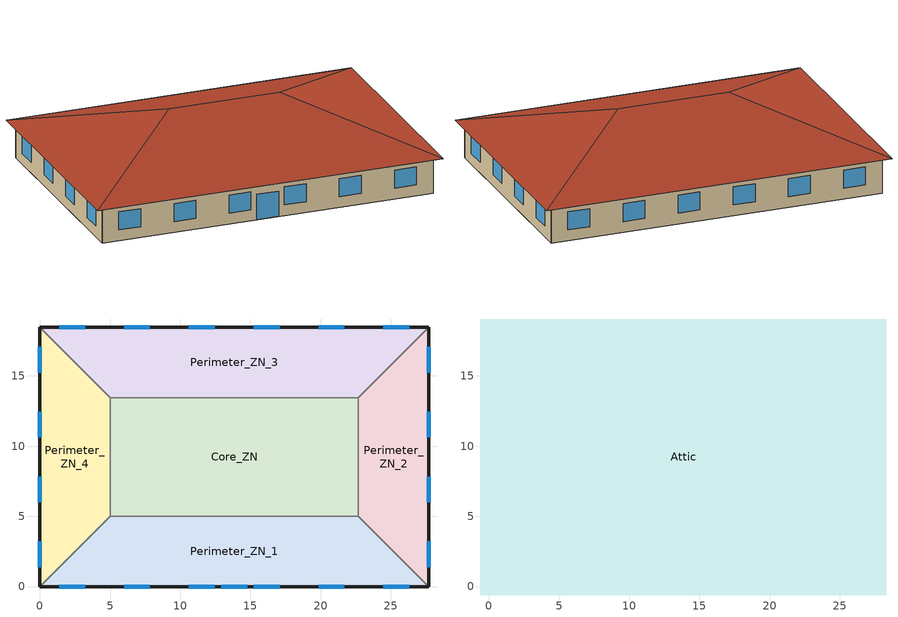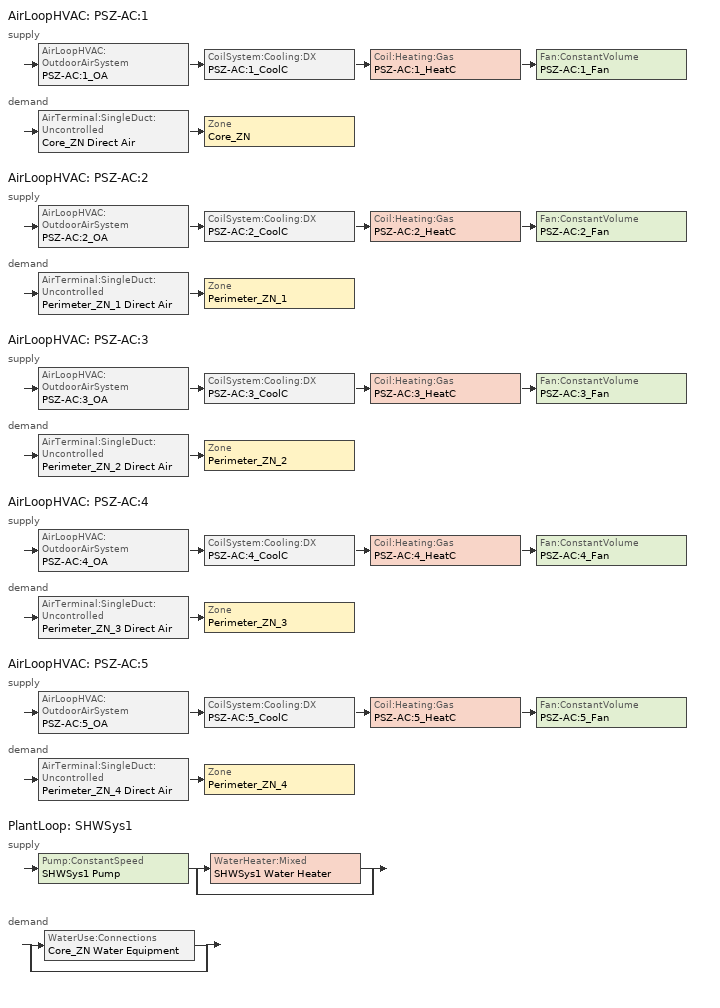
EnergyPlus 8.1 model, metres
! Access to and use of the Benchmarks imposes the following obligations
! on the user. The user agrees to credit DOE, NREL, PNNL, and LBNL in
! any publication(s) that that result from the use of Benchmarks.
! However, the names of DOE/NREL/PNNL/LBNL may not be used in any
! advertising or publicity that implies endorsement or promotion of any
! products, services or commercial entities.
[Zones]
Core_ZN
 floor ground (ext-slab): 5,13.46 22.69,13.46 22.69,5 5,5 z0
 wall to Perimeter_ZN_1 (int-walls): 5,5 22.69,5 z0:3.05
 wall to Perimeter_ZN_2 (int-walls): 22.69,5 22.69,13.46 z0:3.05
 wall to Perimeter_ZN_3 (int-walls): 22.69,13.46 5,13.46 z0:3.05
 wall to Perimeter_ZN_4 (int-walls): 5,13.46 5,5 z0:3.05
Perimeter_ZN_1
 floor ground (ext-slab): 27.69,0 0,0 5,5 22.69,5 z0
 wall outside (ext-walls): 0,0 27.69,0 z0:3.05
 wall to Perimeter_ZN_4 (int-walls): 5,5 0,0 z0:3.05
 wall to Perimeter_ZN_2 (int-walls): 27.69,0 22.69,5 z0:3.05
 window (window_south): 1.39,0 3.22,0 / 6.01,0 7.84,0 / 10.62,0 12.45,0 / 15.24,0 17.07,0 / 19.85,0 21.68,0 / 24.47,0 26.3,0 z0.9:2.42; 12.93,0 14.76,0 z0:2.13
Perimeter_ZN_2
 floor ground (ext-slab): 22.69,13.46 27.69,18.46 27.69,0 22.69,5 z0
 wall outside (ext-walls): 27.69,0 27.69,18.46 z0:3.05
 wall to Perimeter_ZN_3 (int-walls): 27.69,18.46 22.69,13.46 z0:3.05
 window (window_east): 27.69,15.24 27.69,17.07 / 27.69,10.62 27.69,12.45 / 27.69,6.01 27.69,7.84 / 27.69,1.39 27.69,3.22 z0.9:2.42
Perimeter_ZN_3
 floor ground (ext-slab): 5,13.46 0,18.46 27.69,18.46 22.69,13.46 z0
 wall outside (ext-walls): 27.69,18.46 0,18.46 z0:3.05
 wall to Perimeter_ZN_4 (int-walls): 0,18.46 5,13.46 z0:3.05
 window (window_north): 26.3,18.46 24.47,18.46 / 21.68,18.46 19.85,18.46 / 17.07,18.46 15.24,18.46 / 12.45,18.46 10.62,18.46 / 7.84,18.46 6.01,18.46 / 3.22,18.46 1.39,18.46 z0.9:2.42
Perimeter_ZN_4
 floor ground (ext-slab): 5,5 0,0 0,18.46 5,13.46 z0
 wall outside (ext-walls): 0,18.46 0,0 z0:3.05
 window (window_west): 0,3.22 0,1.39 / 0,7.84 0,6.01 / 0,12.45 0,10.62 / 0,17.07 0,15.24 z0.9:2.42
Attic
 floor outside (exposed-floor): -0.6,19.06 0,18.46 0,0 -0.6,-0.6 z3.05; 0,0 27.69,0 28.29,-0.6 -0.6,-0.6 z3.05; 28.29,19.06 28.29,-0.6 27.69,0 27.69,18.46 z3.05; -0.6,19.06 28.29,19.06 27.69,18.46 0,18.46 z3.05
 floor to Perimeter_ZN_1 (INT-FLOOR-TOPSIDE): 0,0 5,5 22.69,5 27.69,0 z3.05
 floor to Perimeter_ZN_4 (INT-FLOOR-TOPSIDE): 5,13.46 5,5 0,0 0,18.46 z3.05
 floor to Perimeter_ZN_2 (INT-FLOOR-TOPSIDE): 22.69,5 22.69,13.46 27.69,18.46 27.69,0 z3.05
 floor to Core_ZN (INT-FLOOR-TOPSIDE): 5,13.46 22.69,13.46 22.69,5 5,5 z3.05
 floor to Perimeter_ZN_3 (INT-FLOOR-TOPSIDE): 0,18.46 27.69,18.46 22.69,13.46 5,13.46 z3.05
 roof outside (roofs): 28.29,19.06,3.05 -0.6,19.06,3.05 9.23,9.23,6.33 18.46,9.23,6.33; -0.6,19.06,3.05 -0.6,-0.6,3.05 9.23,9.23,6.33; 28.29,-0.6,3.05 28.29,19.06,3.05 18.46,9.23,6.33; -0.6,-0.6,3.05 28.29,-0.6,3.05 18.46,9.23,6.33 9.23,9.23,6.33
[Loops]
AirLoopHVAC 'PSZ-AC:1'
 supply: AirLoopHVAC:OutdoorAirSystem 'PSZ-AC:1_OA' > CoilSystem:Cooling:DX 'PSZ-AC:1_CoolC' > Coil:Heating:Gas 'PSZ-AC:1_HeatC' > Fan:ConstantVolume 'PSZ-AC:1_Fan'
 demand: AirTerminal:SingleDuct:Uncontrolled 'Core_ZN Direct Air' > Zone 'Core_ZN'
AirLoopHVAC 'PSZ-AC:2'
 supply: AirLoopHVAC:OutdoorAirSystem 'PSZ-AC:2_OA' > CoilSystem:Cooling:DX 'PSZ-AC:2_CoolC' > Coil:Heating:Gas 'PSZ-AC:2_HeatC' > Fan:ConstantVolume 'PSZ-AC:2_Fan'
 demand: AirTerminal:SingleDuct:Uncontrolled 'Perimeter_ZN_1 Direct Air' > Zone 'Perimeter_ZN_1'
AirLoopHVAC 'PSZ-AC:3'
 supply: AirLoopHVAC:OutdoorAirSystem 'PSZ-AC:3_OA' > CoilSystem:Cooling:DX 'PSZ-AC:3_CoolC' > Coil:Heating:Gas 'PSZ-AC:3_HeatC' > Fan:ConstantVolume 'PSZ-AC:3_Fan'
 demand: AirTerminal:SingleDuct:Uncontrolled 'Perimeter_ZN_2 Direct Air' > Zone 'Perimeter_ZN_2'
AirLoopHVAC 'PSZ-AC:4'
 supply: AirLoopHVAC:OutdoorAirSystem 'PSZ-AC:4_OA' > CoilSystem:Cooling:DX 'PSZ-AC:4_CoolC' > Coil:Heating:Gas 'PSZ-AC:4_HeatC' > Fan:ConstantVolume 'PSZ-AC:4_Fan'
 demand: AirTerminal:SingleDuct:Uncontrolled 'Perimeter_ZN_3 Direct Air' > Zone 'Perimeter_ZN_3'
AirLoopHVAC 'PSZ-AC:5'
 supply: AirLoopHVAC:OutdoorAirSystem 'PSZ-AC:5_OA' > CoilSystem:Cooling:DX 'PSZ-AC:5_CoolC' > Coil:Heating:Gas 'PSZ-AC:5_HeatC' > Fan:ConstantVolume 'PSZ-AC:5_Fan'
 demand: AirTerminal:SingleDuct:Uncontrolled 'Perimeter_ZN_4 Direct Air' > Zone 'Perimeter_ZN_4'
PlantLoop 'SHWSys1'
 supply: Pump:ConstantSpeed 'SHWSys1 Pump' > split
  | WaterHeater:Mixed 'SHWSys1 Water Heater'
  | bypass
 demand: split
  | WaterUse:Connections 'Core_ZN Water Equipment'
  | bypass
[Building]
Benchmark Small Office New V1.1_3.1: North Axis {deg}=0; Terrain=City; Loads Convergence Tolerance Value=0.04; Temperature Convergence Tolerance Value {deltaC}=0.2; Solar Distribution=FullInteriorAndExterior; Maximum Number of Warmup Days=25; Minimum Number of Warmup Days=6
[Site:Location]
CHICAGO_IL_USA TMY2-94846: Latitude {deg}=41.78; Longitude {deg}=-87.75; Time Zone {hr}=-6; Elevation {m}=190
[Site:GroundTemperature:BuildingSurface]
19.96, 19.94, 19.99, 20.04, 20.09, 20.17, 20.21, 20.24, 20.23, 20.2, 20.17, 20.12
[Site:WaterMainsTemperature]
Calculation Method=CORRELATION; Annual Average Outdoor Air Temperature {C}=9.69; Maximum Difference In Monthly Average Outdoor Air Temperatures {deltaC}=28.1
[SizingPeriod:DesignDay] Day of Month=21; Humidity Condition Type=Wetbulb; Barometric Pressure {Pa}=99063; Rain Indicator=No; Snow Indicator=No; Daylight Saving Time Indicator=No; Solar Model Indicator=ASHRAEClearSky
Name | Month | Day Type | Maximum Dry-Bulb Temperature {C} | Daily Dry-Bulb Temperature Range {deltaC} | Wetbulb or DewPoint at Maximum Dry-Bulb {C} | Wind Speed {m/s} | Wind Direction {deg} | Sky Clearness
CHICAGO Ann Htg 99.6% Condns DB | 1 | WinterDesignDay | -20.6 | 0 | -20.6 | 4.9 | 270 | 0
CHICAGO Ann Clg .4% Condns DB=>MWB | 7 | SummerDesignDay | 33.2 | 10.7 | 23.8 | 5.3 | 230 | 1
[WindowMaterial:Glazing] Optical Data Type=SpectralAverage; Thickness {m}=0.003; Infrared Transmittance at Normal Incidence=0; Front Side Infrared Hemispherical Emissivity=0.9; Back Side Infrared Hemispherical Emissivity=0.9; Dirt Correction Factor for Solar and Visible Transmittance=1; Solar Diffusing=No
Name | Solar Transmittance at Normal Incidence | Front Side Solar Reflectance at Normal Incidence | Back Side Solar Reflectance at Normal Incidence | Visible Transmittance at Normal Incidence | Front Side Visible Reflectance at Normal Incidence | Back Side Visible Reflectance at Normal Incidence | Conductivity {W/m-K}
Theoretical Glass [66] | 0.3832 | 0.5668 | 0.5668 | 0.495 | 0.455 | 0.455 | 0.0199
Theoretical Glass [67] | 0.4826 | 0.4674 | 0.4674 | 0.6216 | 0.3284 | 0.3284 | 0.0199
Theoretical Glass [81] | 0.4818 | 0.4682 | 0.4682 | 0.6216 | 0.3284 | 0.3284 | 0.0303
[Material]
Name | Roughness | Thickness {m} | Conductivity {W/m-K} | Density {kg/m3} | Specific Heat {J/kg-K} | Thermal Absorptance | Solar Absorptance | Visible Absorptance
Wood Shingles | VeryRough | 0.0178 | 0.115 | 513 | 1255 | 0.9 | 0.78 | 0.78
1IN Wood Decking | MediumSmooth | 0.0254 | 0.1211 | 593 | 2510 | 0.9 | 0.78 | 0.78
Roof Insulation [2] | MediumRough | 0.2216 | 0.049 | 265 | 836.8 | 0.9 | 0.7 | 0.7
1/2IN Gypsum; 1/2IN Gypsum Top; 1/2IN Gypsum Bottom | Smooth | 0.0127 | 0.16 | 784.9 | 830 | 0.9 | 0.92 | 0.92
GP01 1/2 GYPSUM | Smooth | 0.0127 | 0.16 | 800 | 1090 | 0.9 | 0.7 | 0.5
1IN Stucco | Smooth | 0.0253 | 0.6918 | 1858 | 837 | 0.9 | 0.92 | 0.92
8IN Concrete HW | MediumRough | 0.2033 | 1.7296 | 2243 | 837 | 0.9 | 0.65 | 0.65
Wall Insulation [5] | MediumRough | 0.0453 | 0.0432 | 91 | 837 | 0.9 | 0.5 | 0.5
MAT-CC05 4 HW CONCRETE | Rough | 0.1016 | 1.311 | 2240 | 836.8 | 0.9 | 0.7 | 0.7
Floor Insulation [2] | MediumRough | 0.0636 | 0.045 | 265 | 836.8 | 0.9 | 0.7 | 0.7
MAT-CC05 8 HW CONCRETE | Rough | 0.2032 | 1.311 | 2240 | 836.8 | 0.9 | 0.7 | 0.7
AtticFloor Insulation | MediumRough | 0.2379 | 0.049 | 265 | 836.8 | 0.9 | 0.7 | 0.7
Roof Membrane | VeryRough | 0.0095 | 0.16 | 1121.29 | 1460 | 0.9 | 0.7 | 0.7
Metal Decking | MediumSmooth | 0.0015 | 45.006 | 7680 | 418.4 | 0.9 | 0.7 | 0.3
METAL Door Medium 18Ga_1; METAL Door Medium 18Ga_2 | Smooth | 0.0013 | 45.3149 | 7833.03 | 502.08 | 0.8 | 0.5 | 0.5
Std Wood 6inch | MediumSmooth | 0.15 | 0.12 | 540 | 1210 | 0.9 | 0.7 | 0.7
Std AC02 | MediumSmooth | 0.0127 | 0.057 | 288 | 1339 | 0.9 | 0.7 | 0.2
Std MAT-CC05 4  MW CONCRETE | Rough | 0.1 | 0.858 | 1968 | 836.8 | 0.9 | 0.7 | 0.2
Std PW05 | MediumSmooth | 0.0191 | 0.115 | 545 | 1213 | 0.9 | 0.78 | 0.78
Std Steel_Brown_Regular | Smooth | 0.0015 | 44.9696 | 7689 | 418 | 0.9 | 0.92 | 0.92
[Material:NoMass]
Name | Roughness | Thermal Resistance {m2-K/W} | Thermal Absorptance | Solar Absorptance | Visible Absorptance
CP02 CARPET PAD | VeryRough | 0.2165 | 0.9 | 0.7 | 0.8
AIR | Smooth | 0.2515 | 0.8 | 0.5 | 0.5
AIR [1] | Smooth | 0.1214 | 0.8 | 0.5 | 0.5
Std CP02 CARPET PAD | VeryRough | 0.21648 | 0.9 | 0.7 | 0.8
MAT-AIR-WALL | Rough | 0.207949 | 0.9 | 0.7
Std Opaque Door panel_con; Std Opaque Door panel_semi | MediumRough | 0.12327 | 0.9 | 0.7 | 0.7
Std Overhead Door Panel | MediumRough | 0.255345 | 0.9 | 0.7 | 0.7
[Construction]
InteriorFurnishings: Std Wood 6inch
INT-FLOOR-TOPSIDE: Std MAT-CC05 4  MW CONCRETE, Std CP02 CARPET PAD
INT-FLOOR-UNDERSIDE: Std CP02 CARPET PAD, Std MAT-CC05 4  MW CONCRETE
INT-FLOOR-SLAB: Std MAT-CC05 4  MW CONCRETE
DropCeiling: Std AC02
Sloped_Metal_Roof: Std Steel_Brown_Regular, Std PW05
Gable_Wall: Std PW05
AIR-WALL: MAT-AIR-WALL
Std Swinging Door_con: Std Opaque Door panel_con
Std Swinging Door_semi: Std Opaque Door panel_semi
Std Overhead Door: Std Overhead Door Panel
window_south; window_east; window_west: Theoretical Glass [66]
window_north: Theoretical Glass [67]
window_SkylightConst: Theoretical Glass [81]
roofs: Wood Shingles, 1IN Wood Decking, Roof Insulation [2], 1/2IN Gypsum
int-walls: GP01 1/2 GYPSUM, GP01 1/2 GYPSUM
ext-walls: 1IN Stucco, 8IN Concrete HW, Wall Insulation [5], 1/2IN Gypsum
ext-slab: MAT-CC05 4 HW CONCRETE, CP02 CARPET PAD
exposed-floor: Floor Insulation [2], MAT-CC05 8 HW CONCRETE, CP02 CARPET PAD
attic-floor: 1/2IN Gypsum Top, AtticFloor Insulation, 1/2IN Gypsum Bottom
attic-roof: Roof Membrane, Metal Decking
door: METAL Door Medium 18Ga_1, AIR, METAL Door Medium 18Ga_2
non-swinging-door: METAL Door Medium 18Ga_1, AIR [1], METAL Door Medium 18Ga_2
[EnergyManagementSystem:Actuator]
myCLGSETP_SCH_Override: Actuated Component Unique=CLGSETP_SCH; Actuated Component Type=Schedule:Constant; Actuated Component Control Type=Schedule Value
[EnergyManagementSystem:ProgramCallingManager]
My Setpoint Schedule Calculator Example: BeginTimestepBeforePredictor; MyComputedCoolingSetpointProg; MyComputedHeatingSetpointProg
Average Building Temperature: EndOfZoneTimestepBeforeZoneReporting; AverageZoneTemps
[EnergyManagementSystem:Program]
MyComputedCoolingSetpointProg: IF (DayOfWeek == 1); Set myCLGSETP_SCH_Override = 30.0; ELSEIF (Holiday == 3.0) && (DayOfMonth == 21) && (Month == 1); Set myCLGSETP_SCH_Override = 30.0; ELSEIF HOUR < 6; Set myCLGSETP_SCH_Override = 30.0; ELSEIF (Hour >= 6) && (Hour < 22)  && (DayOfWeek >=2) && (DayOfWeek <=6); Set myCLGSETP_SCH_Override = 24.0; ELSEIF (Hour >= 6) && (hour < 18) && (DayOfWeek == 7); Set myCLGSETP_SCH_Override = 24.0; ELSEIF (Hour >= 6) && (hour >= 18) && (DayOfWeek == 7); Set myCLGSETP_SCH_Override = 30.0; ELSEIF (Hour > 22); Set myCLGSETP_SCH_Override = 30.0; ENDIF
AverageZoneTemps: SET SumNumerator = T1*Zn1vol + T2*Zn2vol + T3*Zn3vol + T4*Zn4vol + T5*Zn5vol; SET SumDenominator = Zn1vol + Zn2vol + Zn3vol + Zn4vol + Zn5vol; SET AverageBuildingTemp = SumNumerator / SumDenominator
[ComponentCost:LineItem]
Name | Line Item Type | Item | Cost per Area {$/m2} | Cost per Each {$} | Quantity | Cost per Unit of Output Capacity {$/kW}
Interior Furnishings | Construction | InteriorFurnishings | 1
Interior Floor | Construction | INT-FLOOR-UNDERSIDE | 15
Interior Floor Slab | Construction | INT-FLOOR-SLAB | 35
Drop Ceiling | Construction | DropCeiling | 10
Sloped Metal Roof | Construction | Sloped_Metal_Roof | 1
Gable Wall | Construction | Gable_Wall | 1
Air Wall | Construction | AIR-WALL | 1
Swinging Door Conditioned | Construction | Std Swinging Door_con | 1
Swinging Door Semi-conditioned | Construction | Std Swinging Door_semi | 1
Overhead Door | Construction | Std Overhead Door | 1
south:window_south | Construction | window_south | 215.97
east:window_east | Construction | window_east | 215.97
north:window_north | Construction | window_north | 209.729
west:window_west | Construction | window_west | 215.97
SkylightConst:window_SkylightConst | Construction | window_SkylightConst | 215.97
roofs:roofs | Construction | roofs | 14.9259
int-walls:int-walls | Construction | int-walls | 1
ext-walls:ext-walls | Construction | ext-walls | 42.9231
ext-slab:ext-slab | Construction | ext-slab | 24.86
exposed-floor:exposed-floor | Construction | exposed-floor | 34.6727
attic-floor:attic-floor | Construction | attic-floor | 15.0182
attic-roof:attic-roof | Construction | attic-roof | 34.3904
door:door | Construction | door | 1
non-swinging-door:non-swinging-door | Construction | non-swinging-door | 1
People:Core_ZN | General | Core_ZN |  | 1 | 8.0516
LIGHTING EQUIP:Core_ZN | Lights | Core_ZN |  |  |  | 1
ElectricEquipment:Core_ZN:MiscPlug | General | Core_ZN |  | 1 | 1.2077
Infiltration:Perimeter_ZN_1 | General | Perimeter_ZN_1 |  | 1 | 0.0596
People:Perimeter_ZN_1 | General | Perimeter_ZN_1 |  | 1 | 6.1036
LIGHTING EQUIP:Perimeter_ZN_1 | Lights | Perimeter_ZN_1 |  |  |  | 1
ElectricEquipment:Perimeter_ZN_1:MiscPlug | General | Perimeter_ZN_1 |  | 1 | 0.9155
Infiltration:Perimeter_ZN_2 | General | Perimeter_ZN_2 |  | 1 | 0.0376
People:Perimeter_ZN_2 | General | Perimeter_ZN_2 |  | 1 | 3.6207
LIGHTING EQUIP:Perimeter_ZN_2 | Lights | Perimeter_ZN_2 |  |  |  | 1
ElectricEquipment:Perimeter_ZN_2:MiscPlug | General | Perimeter_ZN_2 |  | 1 | 0.5431
Infiltration:Perimeter_ZN_3 | General | Perimeter_ZN_3 |  | 1 | 0.0596
People:Perimeter_ZN_3 | General | Perimeter_ZN_3 |  | 1 | 6.1036
LIGHTING EQUIP:Perimeter_ZN_3 | Lights | Perimeter_ZN_3 |  |  |  | 1
ElectricEquipment:Perimeter_ZN_3:MiscPlug | General | Perimeter_ZN_3 |  | 1 | 0.9155
Infiltration:Perimeter_ZN_4 | General | Perimeter_ZN_4 |  | 1 | 0.0376
People:Perimeter_ZN_4 | General | Perimeter_ZN_4 |  | 1 | 3.6207
LIGHTING EQUIP:Perimeter_ZN_4 | Lights | Perimeter_ZN_4 |  |  |  | 1
ElectricEquipment:Perimeter_ZN_4:MiscPlug | General | Perimeter_ZN_4 |  | 1 | 0.5431
Infiltration:Attic | General | Attic |  | 1 | 0.2001
[Zone] Type=1; Multiplier=1; Ceiling Height {m}=-9999; Floor Area {m2}=autocalculate; Part of Total Floor Area=Yes
Name | Volume {m3}
Core_ZN | 456.4551
Perimeter_ZN_1; Perimeter_ZN_3 | 346.0225
Perimeter_ZN_2; Perimeter_ZN_4 | 205.265
Attic | 720.1877
[InternalMass] Construction=InteriorFurnishings
Name | Zone | Surface Area {m2}
Core_ZN_InternalMass_1 | Core_ZN | 299.3148
Perimeter_ZN_1_InternalMass_1 | Perimeter_ZN_1 | 226.9
Perimeter_ZN_2_InternalMass_1 | Perimeter_ZN_2 | 134.6
Perimeter_ZN_3_InternalMass_1 | Perimeter_ZN_3 | 226.9
Perimeter_ZN_4_InternalMass_1 | Perimeter_ZN_4 | 134.6
[People] Number of People Schedule=BLDG_OCC_SCH; Number of People Calculation Method=People; Fraction Radiant=0.3; Sensible Heat Fraction=AUTOCALCULATE; Activity Level Schedule=ACTIVITY_SCH; Carbon Dioxide Generation Rate {m3/s-W}=3.82E-8; Enable ASHRAE 55 Comfort Warnings=No; Mean Radiant Temperature Calculation Type=ZoneAveraged; Work Efficiency Schedule=WORK_EFF_SCH; Clothing Insulation Calculation Method=ClothingInsulationSchedule; Clothing Insulation Schedule=CLOTHING_SCH; Air Velocity Schedule=AIR_VELO_SCH; Thermal Comfort Model 1 Type=FANGER
Name | Zone or ZoneList | Number of People
Core_ZN | Core_ZN | 8.0516
Perimeter_ZN_1 | Perimeter_ZN_1 | 6.1036
Perimeter_ZN_2 | Perimeter_ZN_2 | 3.6207
Perimeter_ZN_3 | Perimeter_ZN_3 | 6.1036
Perimeter_ZN_4 | Perimeter_ZN_4 | 3.6207
[Lights] Schedule=BLDG_LIGHT_SCH; Design Level Calculation Method=LightingLevel; Return Air Fraction=0; Fraction Radiant=0.7; Fraction Visible=0.2; Fraction Replaceable=1; Return Air Fraction Calculated from Plenum Temperature=No
Name | Zone or ZoneList | Lighting Level {W}
Core_ZN_Lights | Core_ZN | 1610.31
Perimeter_ZN_1_Lights | Perimeter_ZN_1 | 1220.72
Perimeter_ZN_2_Lights | Perimeter_ZN_2 | 724.148
Perimeter_ZN_3_Lights | Perimeter_ZN_3 | 1220.72
Perimeter_ZN_4_Lights | Perimeter_ZN_4 | 724.148
[ElectricEquipment] Schedule=BLDG_EQUIP_SCH; Design Level Calculation Method=EquipmentLevel; Fraction Latent=0; Fraction Radiant=0.5; Fraction Lost=0
Name | Zone or ZoneList | Design Level {W}
Core_ZN_MiscPlug_Equip | Core_ZN | 1207.74
Perimeter_ZN_1_MiscPlug_Equip | Perimeter_ZN_1 | 915.5415
Perimeter_ZN_2_MiscPlug_Equip | Perimeter_ZN_2 | 543.111
Perimeter_ZN_3_MiscPlug_Equip | Perimeter_ZN_3 | 915.5415
Perimeter_ZN_4_MiscPlug_Equip | Perimeter_ZN_4 | 543.111
[Sizing:Zone] Zone Cooling Design Supply Air Temperature Input Method=SupplyAirTemperature; Zone Cooling Design Supply Air Temperature {C}=14; Zone Heating Design Supply Air Temperature Input Method=SupplyAirTemperature; Zone Heating Design Supply Air Temperature {C}=40; Zone Cooling Design Supply Air Humidity Ratio {kgWater/kgDryAir}=0.0085; Zone Heating Design Supply Air Humidity Ratio {kgWater/kgDryAir}=0.008; Zone Heating Sizing Factor=0; Zone Cooling Sizing Factor=0; Cooling Design Air Flow Method=DesignDayWithLimit; Cooling Minimum Air Flow {m3/s}=0; Cooling Minimum Air Flow Fraction=0; Heating Design Air Flow Method=DesignDay; Heating Design Air Flow Rate {m3/s}=0
Name | Design Specification Outdoor Air Object
Core_ZN | SZ DSOA Core_ZN
Perimeter_ZN_1 | SZ DSOA Perimeter_ZN_1
Perimeter_ZN_2 | SZ DSOA Perimeter_ZN_2
Perimeter_ZN_3 | SZ DSOA Perimeter_ZN_3
Perimeter_ZN_4 | SZ DSOA Perimeter_ZN_4
[DesignSpecification:OutdoorAir] Outdoor Air Method=Flow/Zone; Outdoor Air Flow per Zone Floor Area {m3/s-m2}=0
Name | Outdoor Air Flow per Zone {m3/s}
SZ DSOA Core_ZN | 0.0805
SZ DSOA Perimeter_ZN_1; SZ DSOA Perimeter_ZN_3 | 0.061
SZ DSOA Perimeter_ZN_2; SZ DSOA Perimeter_ZN_4 | 0.0362
[ZoneControl:Thermostat] Control Type Schedule=Dual Zone Control Type Sched
Name | Zone or ZoneList | Control 1
Core_ZN Thermostat | Core_ZN | Core_ZN DualSPSched
Perimeter_ZN_1 Thermostat | Perimeter_ZN_1 | Perimeter_ZN_1 DualSPSched
Perimeter_ZN_2 Thermostat | Perimeter_ZN_2 | Perimeter_ZN_2 DualSPSched
Perimeter_ZN_3 Thermostat | Perimeter_ZN_3 | Perimeter_ZN_3 DualSPSched
Perimeter_ZN_4 Thermostat | Perimeter_ZN_4 | Perimeter_ZN_4 DualSPSched
[ThermostatSetpoint:DualSetpoint] Heating Setpoint Temperature Schedule=HtgSetP_Sch; Cooling Setpoint Temperature Schedule=ClgSetP_Sch
Core_ZN DualSPSched; Perimeter_ZN_1 DualSPSched; Perimeter_ZN_2 DualSPSched; Perimeter_ZN_3 DualSPSched; Perimeter_ZN_4 DualSPSched
[Zone equipment]
Core_ZN: Core_ZN Direct Air
Perimeter_ZN_1: Perimeter_ZN_1 Direct Air
Perimeter_ZN_2: Perimeter_ZN_2 Direct Air
Perimeter_ZN_3: Perimeter_ZN_3 Direct Air
Perimeter_ZN_4: Perimeter_ZN_4 Direct Air
[AirTerminal:SingleDuct:Uncontrolled] Availability Schedule=ALWAYS_ON; Maximum Air Flow Rate {m3/s}=AUTOSIZE
Core_ZN Direct Air; Perimeter_ZN_1 Direct Air; Perimeter_ZN_2 Direct Air; Perimeter_ZN_3 Direct Air; Perimeter_ZN_4 Direct Air
[SetpointManager:SingleZone:Reheat] Control Variable=Temperature; Minimum Supply Air Temperature {C}=10; Maximum Supply Air Temperature {C}=50
Name | Control Zone | Setpoint Node or NodeList
SupAirTemp MngrCore_ZN | Core_ZN | PSZ-AC:1 Supply Equipment Outlet Node
SupAirTemp MngrPerimeter_ZN_1 | Perimeter_ZN_1 | PSZ-AC:2 Supply Equipment Outlet Node
SupAirTemp MngrPerimeter_ZN_2 | Perimeter_ZN_2 | PSZ-AC:3 Supply Equipment Outlet Node
SupAirTemp MngrPerimeter_ZN_3 | Perimeter_ZN_3 | PSZ-AC:4 Supply Equipment Outlet Node
SupAirTemp MngrPerimeter_ZN_4 | Perimeter_ZN_4 | PSZ-AC:5 Supply Equipment Outlet Node
[WaterUse:Connections]
Core_ZN Water Equipment: Water Use Equipment 1=Core_ZN Water Equipment
[WaterUse:Equipment]
Core_ZN Water Equipment: Peak Flow Rate {m3/s}=3.15444e-06; Flow Rate Fraction Schedule=BLDG_SWH_SCH; Target Temperature Schedule=Core_ZN Water Equipment Temp Sched; Hot Water Supply Temperature Schedule=Core_ZN Water Equipment Hot Supply Temp Sched; Zone=Core_ZN; Sensible Fraction Schedule=Core_ZN Water Equipment Sensible fract sched; Latent Fraction Schedule=Core_ZN Water Equipment Latent fract sched
[ZoneInfiltration:DesignFlowRate] Design Flow Rate Calculation Method=Flow/Zone; Constant Term Coefficient=1; Temperature Term Coefficient=0; Velocity Term Coefficient=0; Velocity Squared Term Coefficient=0
Name | Zone or ZoneList | Schedule | Design Flow Rate {m3/s}
Perimeter_ZN_1_Infiltration | Perimeter_ZN_1 | INFIL_QUARTER_ON_SCH | 0.0596
Perimeter_ZN_2_Infiltration | Perimeter_ZN_2 | INFIL_QUARTER_ON_SCH | 0.0376
Perimeter_ZN_3_Infiltration | Perimeter_ZN_3 | INFIL_QUARTER_ON_SCH | 0.0596
Perimeter_ZN_4_Infiltration | Perimeter_ZN_4 | INFIL_QUARTER_ON_SCH | 0.0376
Attic_Infiltration | Attic | ALWAYS_ON | 0.2001
[AirLoopHVAC] Design Supply Air Flow Rate {m3/s}=AUTOSIZE
PSZ-AC:1; PSZ-AC:2; PSZ-AC:3; PSZ-AC:4; PSZ-AC:5
[SetpointManager:MixedAir] Control Variable=Temperature
Name | Setpoint Node or NodeList
PSZ-AC:1_CoolC SAT Manager | PSZ-AC:1_CoolC-PSZ-AC:1_HeatCNode
PSZ-AC:1_HeatC MixedAir Manager | PSZ-AC:1_HeatC-PSZ-AC:1_FanNode
PSZ-AC:1_OAMixed Air Temp Manager | PSZ-AC:1_OA-PSZ-AC:1_CoolCNode
PSZ-AC:2_CoolC SAT Manager | PSZ-AC:2_CoolC-PSZ-AC:2_HeatCNode
PSZ-AC:2_HeatC MixedAir Manager | PSZ-AC:2_HeatC-PSZ-AC:2_FanNode
PSZ-AC:2_OAMixed Air Temp Manager | PSZ-AC:2_OA-PSZ-AC:2_CoolCNode
PSZ-AC:3_CoolC SAT Manager | PSZ-AC:3_CoolC-PSZ-AC:3_HeatCNode
PSZ-AC:3_HeatC MixedAir Manager | PSZ-AC:3_HeatC-PSZ-AC:3_FanNode
PSZ-AC:3_OAMixed Air Temp Manager | PSZ-AC:3_OA-PSZ-AC:3_CoolCNode
PSZ-AC:4_CoolC SAT Manager | PSZ-AC:4_CoolC-PSZ-AC:4_HeatCNode
PSZ-AC:4_HeatC MixedAir Manager | PSZ-AC:4_HeatC-PSZ-AC:4_FanNode
PSZ-AC:4_OAMixed Air Temp Manager | PSZ-AC:4_OA-PSZ-AC:4_CoolCNode
PSZ-AC:5_CoolC SAT Manager | PSZ-AC:5_CoolC-PSZ-AC:5_HeatCNode
PSZ-AC:5_HeatC MixedAir Manager | PSZ-AC:5_HeatC-PSZ-AC:5_FanNode
PSZ-AC:5_OAMixed Air Temp Manager | PSZ-AC:5_OA-PSZ-AC:5_CoolCNode
[Sizing:System] Type of Load to Size On=Sensible; Design Outdoor Air Flow Rate {m3/s}=AUTOSIZE; Minimum System Air Flow Ratio=0.3; Preheat Design Temperature {C}=7; Preheat Design Humidity Ratio {kgWater/kgDryAir}=0.008; Precool Design Temperature {C}=12.8; Precool Design Humidity Ratio {kgWater/kgDryAir}=0.008; Central Cooling Design Supply Air Temperature {C}=12.8; Central Heating Design Supply Air Temperature {C}=40; Sizing Option=NonCoincident; 100% Outdoor Air in Cooling=No; 100% Outdoor Air in Heating=No; Central Cooling Design Supply Air Humidity Ratio {kgWater/kgDryAir}=0.0085; Central Heating Design Supply Air Humidity Ratio {kgWater/kgDryAir}=0.008; Cooling Design Air Flow Method=DesignDay; Cooling Design Air Flow Rate {m3/s}=0; Heating Design Air Flow Method=DesignDay; Heating Design Air Flow Rate {m3/s}=0
PSZ-AC:1; PSZ-AC:2; PSZ-AC:3; PSZ-AC:4; PSZ-AC:5
[AvailabilityManager:NightCycle] Applicability Schedule=Always_On; Fan Schedule=HVACOperationSchd; Control Type=CycleOnAny; Thermostat Tolerance {deltaC}=1; Cycling Run Time {s}=1800
PSZ-AC:1 Availability Manager; PSZ-AC:2 Availability Manager; PSZ-AC:3 Availability Manager; PSZ-AC:4 Availability Manager; PSZ-AC:5 Availability Manager
[Controller:OutdoorAir] Minimum Outdoor Air Flow Rate {m3/s}=AUTOSIZE; Maximum Outdoor Air Flow Rate {m3/s}=AUTOSIZE; Economizer Control Type=NoEconomizer; Economizer Control Action Type=ModulateFlow; Economizer Maximum Limit Dry-Bulb Temperature {C}=28; Economizer Maximum Limit Enthalpy {J/kg}=64000; Economizer Minimum Limit Dry-Bulb Temperature {C}=0; Lockout Type=NoLockout; Minimum Limit Type=FixedMinimum; Minimum Outdoor Air Schedule=MinOA_Sched
PSZ-AC:1_OA_Controller; PSZ-AC:2_OA_Controller; PSZ-AC:3_OA_Controller; PSZ-AC:4_OA_Controller; PSZ-AC:5_OA_Controller
[CoilSystem:Cooling:DX] Availability Schedule=ALWAYS_ON
Name | Cooling Coil
PSZ-AC:1_CoolC | PSZ-AC:1_CoolC DXCoil
PSZ-AC:2_CoolC | PSZ-AC:2_CoolC DXCoil
PSZ-AC:3_CoolC | PSZ-AC:3_CoolC DXCoil
PSZ-AC:4_CoolC | PSZ-AC:4_CoolC DXCoil
PSZ-AC:5_CoolC | PSZ-AC:5_CoolC DXCoil
[Coil:Cooling:DX:SingleSpeed] Availability Schedule=ALWAYS_ON; Gross Rated Total Cooling Capacity {W}=AUTOSIZE; Gross Rated Sensible Heat Ratio=AUTOSIZE; Gross Rated Cooling COP {W/W}=4.56651; Rated Air Flow Rate {m3/s}=AUTOSIZE
Name | Total Cooling Capacity Function of Temperature Curve | Total Cooling Capacity Function of Flow Fraction Curve | Energy Input Ratio Function of Temperature Curve | Energy Input Ratio Function of Flow Fraction Curve | Part Load Fraction Correlation Curve
PSZ-AC:1_CoolC DXCoil | PSZ-AC:1_CoolCStandard10Ton_CapFT | PSZ-AC:1_CoolCStandard10Ton_CapFF | PSZ-AC:1_CoolCStandard10Ton_EIRFT | PSZ-AC:1_CoolCStandard10Ton_EIRFFF | PSZ-AC:1_CoolCStandard10Ton_PLR
PSZ-AC:2_CoolC DXCoil | PSZ-AC:2_CoolCStandard10Ton_CapFT | PSZ-AC:2_CoolCStandard10Ton_CapFF | PSZ-AC:2_CoolCStandard10Ton_EIRFT | PSZ-AC:2_CoolCStandard10Ton_EIRFFF | PSZ-AC:2_CoolCStandard10Ton_PLR
PSZ-AC:3_CoolC DXCoil | PSZ-AC:3_CoolCStandard10Ton_CapFT | PSZ-AC:3_CoolCStandard10Ton_CapFF | PSZ-AC:3_CoolCStandard10Ton_EIRFT | PSZ-AC:3_CoolCStandard10Ton_EIRFFF | PSZ-AC:3_CoolCStandard10Ton_PLR
PSZ-AC:4_CoolC DXCoil | PSZ-AC:4_CoolCStandard10Ton_CapFT | PSZ-AC:4_CoolCStandard10Ton_CapFF | PSZ-AC:4_CoolCStandard10Ton_EIRFT | PSZ-AC:4_CoolCStandard10Ton_EIRFFF | PSZ-AC:4_CoolCStandard10Ton_PLR
PSZ-AC:5_CoolC DXCoil | PSZ-AC:5_CoolCStandard10Ton_CapFT | PSZ-AC:5_CoolCStandard10Ton_CapFF | PSZ-AC:5_CoolCStandard10Ton_EIRFT | PSZ-AC:5_CoolCStandard10Ton_EIRFFF | PSZ-AC:5_CoolCStandard10Ton_PLR
[Coil:Heating:Gas] Availability Schedule=ALWAYS_ON; Gas Burner Efficiency=0.8; Nominal Capacity {W}=AUTOSIZE
PSZ-AC:1_HeatC; PSZ-AC:2_HeatC; PSZ-AC:3_HeatC; PSZ-AC:4_HeatC; PSZ-AC:5_HeatC
[Fan:ConstantVolume] Availability Schedule=HVACOperationSchd; Fan Total Efficiency=0.174028; Pressure Rise {Pa}=330; Maximum Flow Rate {m3/s}=AUTOSIZE; Motor Efficiency=0.825; Motor In Airstream Fraction=1
PSZ-AC:1_Fan; PSZ-AC:2_Fan; PSZ-AC:3_Fan; PSZ-AC:4_Fan; PSZ-AC:5_Fan
[PlantLoop]
SHWSys1: Fluid Type=Water; Plant Equipment Operation Scheme=SHWSys1 Loop Operation Scheme List; Maximum Loop Temperature {C}=60; Minimum Loop Temperature {C}=10; Maximum Loop Flow Rate {m3/s}=AUTOSIZE; Minimum Loop Flow Rate {m3/s}=0; Plant Loop Volume {m3}=AUTOSIZE; Load Distribution Scheme=Optimal
[Sizing:Plant]
SHWSys1: Loop Type=Heating; Design Loop Exit Temperature {C}=60; Loop Design Temperature Difference {deltaC}=5
[SetpointManager:Scheduled]
SHWSys1 Loop Setpoint Manager: Control Variable=Temperature; Schedule=SHWSys1-Loop-Temp-Schedule; Setpoint Node or NodeList=SHWSys1 Supply Outlet Node
[PlantEquipmentOperationSchemes]
SHWSys1 Loop Operation Scheme List: Control Scheme 1=SHWSys1 Operation Scheme; Control Scheme 1 Schedule=PlantOnSched
[PlantEquipmentOperation:HeatingLoad]
SHWSys1 Operation Scheme: Load Range 1 Lower Limit {W}=0; Load Range 1 Upper Limit {W}=1000000000000000; Range 1 Equipment List=SHWSys1 Equipment List
[PlantEquipmentList]
SHWSys1 Equipment List: SHWSys1 Water Heater
[Pump:ConstantSpeed]
SHWSys1 Pump: Rated Flow Rate {m3/s}=AUTOSIZE; Rated Pump Head {Pa}=0.001; Rated Power Consumption {W}=AUTOSIZE; Motor Efficiency=1; Fraction of Motor Inefficiencies to Fluid Stream=0; Pump Control Type=Intermittent
[WaterHeater:Mixed]
SHWSys1 Water Heater: Tank Volume {m3}=0.1514; Setpoint Temperature Schedule=SHWSys1 Water Heater Setpoint Temperature Schedule Name; Deadband Temperature Difference {deltaC}=2; Maximum Temperature Limit {C}=82.2222; Heater Control Type=Cycle; Heater Maximum Capacity {W}=845000; Heater Fuel Type=NATURALGAS; Heater Thermal Efficiency=0.8; Off Cycle Parasitic Fuel Consumption Rate {W}=20; Off Cycle Parasitic Fuel Type=NATURALGAS; Off Cycle Parasitic Heat Fraction to Tank=0.8; On Cycle Parasitic Fuel Type=NATURALGAS; Ambient Temperature Indicator=SCHEDULE; Ambient Temperature Schedule=SHWSys1 Water Heater Ambient Temperature Schedule Name; Off Cycle Loss Coefficient to Ambient Temperature {W/K}=6; On Cycle Loss Coefficient to Ambient Temperature {W/K}=6; Use Side Effectiveness=1; Source Side Effectiveness=1; Use Side Design Flow Rate {m3/s}=AUTOSIZE; Source Side Design Flow Rate {m3/s}=AUTOSIZE; Indirect Water Heating Recovery Time {hr}=1.5
[Exterior:Lights]
Exterior Facade Lighting: Schedule=ALWAYS_ON; Design Level {W}=1514.09; Control Option=AstronomicalClock
[UtilityCost:Tariff]
Name | Output Meter | Conversion Factor Choice | Demand Window Length | Monthly Charge or Variable | Group
PSI_LLF_LowLoadFactorService | Electricity:Facility | kWh | HalfHour | 15 | Comm Elect
PSI_CS_CommercialElectricService | Electricity:Facility | kWh |  | 9.4 | Comm Elect
IN_EIAMonthlyRateGas | Gas:Facility | MCF |  | 0 | Comm Gas
[UtilityCost:Charge:Block] Source Variable=totalEnergy; Season=Annual; Category Variable=EnergyCharges
Name | Tariff | Block Size 1 Value or Variable | Block 1 Cost per Unit Value or Variable | Block Size 2 Value or Variable | Block 2 Cost per Unit Value or Variable | Block Size 3 Value or Variable | Block 3 Cost per Unit Value or Variable | Block Size 4 Value or Variable | Block 4 Cost per Unit Value or Variable | Block Size Multiplier Value or Variable
AnnualEnergyCharge | PSI_LLF_LowLoadFactorService | 300 | 0.108222 | 700 | 0.087021 | 1500 | 0.07842 | remaining | 0.05832
AnnualDemandBaseCharge | PSI_LLF_LowLoadFactorService | 190 | 0 | 110 | 0.051773 | remaining | 0.046965 |  |  | TotalDemand
AnnualEnergyCharge | PSI_CS_CommercialElectricService | 300 | 0.082409 | 700 | 0.072873 | 1500 | 0.061696 | remaining | 0.041179
[UtilityCost:Charge:Simple] Season=Annual
Name | Tariff | Source Variable | Category Variable | Cost per Unit Value or Variable
FuelCostAdjustEnergyCharge | PSI_LLF_LowLoadFactorService | totalEnergy | EnergyCharges | 0.002028
QualPollutionControlAdjustEnergyCharge | PSI_LLF_LowLoadFactorService | totalEnergy | EnergyCharges | 0.000536
SoxNoxRiderAdjustEnergyCharge | PSI_LLF_LowLoadFactorService | totalEnergy | EnergyCharges | 0.001127
DSMRiderAdjustEnergyCharge | PSI_LLF_LowLoadFactorService | totalEnergy | EnergyCharges | -0.00037
PurchPowerTrackerAdjustEnergyCharge | PSI_LLF_LowLoadFactorService | totalEnergy | EnergyCharges | -3.1e-05
MidwestISOAdjustEnergyCharge | PSI_LLF_LowLoadFactorService | totalEnergy | EnergyCharges | -0.000216
CleanCoalRiderEnergyCharge | PSI_LLF_LowLoadFactorService | totalEnergy | EnergyCharges | 0.000833
TaxofeightPercent | PSI_LLF_LowLoadFactorService | SubTotal | Taxes | 0.08
FuelCostAdjustEnergyCharge | PSI_CS_CommercialElectricService | totalEnergy | EnergyCharges | 0.002028
QualPollutionControlAdjustEnergyCharge | PSI_CS_CommercialElectricService | totalEnergy | EnergyCharges | 0.000536
SoxNoxRiderAdjustEnergyCharge | PSI_CS_CommercialElectricService | totalEnergy | EnergyCharges | 0.001127
DSMRiderAdjustEnergyCharge | PSI_CS_CommercialElectricService | totalEnergy | EnergyCharges | 0.000021
PurchPowerTrackerAdjustEnergyCharge | PSI_CS_CommercialElectricService | totalEnergy | EnergyCharges | 0.000034
MidwestISOAdjustEnergyCharge | PSI_CS_CommercialElectricService | totalEnergy | EnergyCharges | -0.000203
CleanCoalRiderEnergyCharge | PSI_CS_CommercialElectricService | totalEnergy | EnergyCharges | 0.000807
TaxofeightPercent | PSI_CS_CommercialElectricService | SubTotal | Taxes | 0.08
MonthlyRateGasCharge | IN_EIAMonthlyRateGas | totalEnergy | EnergyCharges | IN_MonthlyGasRates
TaxofEightPercent | IN_EIAMonthlyRateGas | SubTotal | Taxes | 0.08
[UtilityCost:Qualify] Variable=TotalDemand; Threshold Value or Variable=75; Season=Annual; Threshold Test=Count
Name | Tariff | Qualify Type | Number of Months
MinDemand75kw | PSI_LLF_LowLoadFactorService | Minimum | 12
MaxDemand75kw | PSI_CS_CommercialElectricService | Maximum | 1
[UtilityCost:Variable]
IN_MonthlyGasRates: Tariff=IN_EIAMonthlyRateGas; Variable Type=Currency; January Value=8.22; February Value=7.51; March Value=8.97; April Value=9.01; May Value=9.16; June Value=10.44; July Value=10.32; August Value=10.13; September Value=9.2; October Value=8.18; November Value=7.83; December Value=7.63
[EnergyManagementSystem:Sensor] Output:Variable or Output:Meter=Zone Mean Air Temperature
Name | Output:Variable or Output:Meter Index Key
T1 | Perimeter_ZN_1
T2 | Perimeter_ZN_2
T3 | Perimeter_ZN_3
T4 | Perimeter_ZN_4
T5 | Core_ZN
[EnergyManagementSystem:GlobalVariable]
AverageBuildingTemp
[EnergyManagementSystem:OutputVariable]
Weighted Average Building Zone Air Temperature: EMS Variable=AverageBuildingTemp; Type of Data in Variable=Averaged; Update Frequency=ZoneTimeStep; Units=C
[EnergyManagementSystem:InternalVariable] Internal Data Type=Zone Air Volume
Name | Internal Data Index Key
Zn1vol | Perimeter_ZN_1
Zn2vol | Perimeter_ZN_2
Zn3vol | Perimeter_ZN_3
Zn4vol | Perimeter_ZN_4
Zn5vol | Core_ZN
[ExternalInterface:FunctionalMockupUnitExport:To:Actuator]
myHTGSETP_SCH: Actuated Component Unique=HTGSETP_SCH; Actuated Component Type=Schedule:Constant; Actuated Component Control Type=Schedule Value; FMU Variable=EpActuator1; Initial Value=0
[Schedule:Compact]
BLDG_LIGHT_SCH: Through: 12/31, For: Weekdays, Until: 05:00, 0.05, Until: 07:00, 0.1, Until: 08:00, 0.3, Until: 17:00, 0.9, Until: 18:00, 0.5, Until: 20:00, 0.3, Until: 22:00, 0.2, Until: 23:00, 0.1, Until: 24:00, 0.05, For: SummerDesignDay, Until: 24:00, 1, For: Saturday, Until: 06:00, 0.05, Until: 08:00, 0.1, Until: 12:00, 0.3, Until: 17:00, 0.15, Until: 24:00, 0.05, For: WinterDesignDay, Until: 24:00, 0, For: Sunday Holidays AllOtherDays, Until: 24:00, 0.05
BLDG_EQUIP_SCH: Through: 12/31, For: Weekdays, Until: 08:00, 0.4, Until: 12:00, 0.9, Until: 13:00, 0.8, Until: 17:00, 0.9, Until: 18:00, 0.5, Until: 24:00, 0.4, For: SummerDesignDay, Until: 24:00, 1, For: Saturday, Until: 06:00, 0.3, Until: 08:00, 0.4, Until: 12:00, 0.5, Until: 17:00, 0.35, Until: 24:00, 0.3, For: WinterDesignDay, Until: 24:00, 0, For: Sunday Holidays AllOtherDays, Until: 24:00, 0.3
BLDG_OCC_SCH: Through: 12/31, For: Weekdays, Until: 06:00, 0, Until: 07:00, 0.1, Until: 08:00, 0.2, Until: 12:00, 0.95, Until: 13:00, 0.5, Until: 17:00, 0.95, Until: 18:00, 0.3, Until: 20:00, 0.1, Until: 24:00, 0.05, For: SummerDesignDay, Until: 06:00, 0, Until: 22:00, 1, Until: 24:00, 0.05, For: Saturday, Until: 06:00, 0, Until: 08:00, 0.1, Until: 12:00, 0.3, Until: 17:00, 0.1, Until: 19:00, 0, Until: 24:00, 0, For: WinterDesignDay, Until: 24:00, 0, For: Sunday Holidays AllOtherDays, Until: 06:00, 0, Until: 18:00, 0, Until: 24:00, 0
INFIL_QUARTER_ON_SCH: Through: 12/31, For: Weekdays SummerDesignDay, Until: 06:00, 1, Until: 22:00, 0.25, Until: 24:00, 1, For: Saturday WinterDesignDay, Until: 06:00, 1, Until: 18:00, 0.25, Until: 24:00, 1, For: Sunday Holidays AllOtherDays, Until: 24:00, 1
BLDG_SWH_SCH: Through: 12/31, For: Weekdays SummerDesignDay, Until: 05:00, 0.05, Until: 06:00, 0.08, Until: 07:00, 0.07, Until: 08:00, 0.19, Until: 09:00, 0.35, Until: 10:00, 0.38, Until: 11:00, 0.39, Until: 12:00, 0.47, Until: 13:00, 0.57, Until: 14:00, 0.54, Until: 15:00, 0.34, Until: 16:00, 0.33, Until: 17:00, 0.44, Until: 18:00, 0.26, Until: 19:00, 0.21, Until: 20:00, 0.15, Until: 21:00, 0.17, Until: 22:00, 0.08, Until: 24:00, 0.05, For: Saturday WinterDesignDay, Until: 05:00, 0.05, Until: 06:00, 0.08, Until: 07:00, 0.07, Until: 08:00, 0.11, Until: 09:00, 0.15, Until: 10:00, 0.21, Until: 11:00, 0.19, Until: 12:00, 0.23, Until: 13:00, 0.2, Until: 14:00, 0.19, Until: 15:00, 0.15, Until: 16:00, 0.13, Until: 17:00, 0.14, Until: 21:00, 0.07, Until: 22:00, 0.09, Until: 24:00, 0.05, For: Sunday Holidays AllOtherDays, Until: 05:00, 0.04, Until: 06:00, 0.07, Until: 11:00, 0.04, Until: 13:00, 0.06, Until: 14:00, 0.09, Until: 15:00, 0.06, Until: 21:00, 0.04, Until: 22:00, 0.07, Until: 24:00, 0.04
ALWAYS_ON; PlantOnSched; MinOA_Sched: Through: 12/31, For: AllDays, Until: 24:00, 1
HVACOperationSchd: Through: 12/31, For: Weekdays SummerDesignDay, Until: 06:00, 0, Until: 22:00, 1, Until: 24:00, 0, For: Saturday WinterDesignDay, Until: 06:00, 0, Until: 18:00, 1, Until: 24:00, 0, For: Sunday Holidays AllOtherDays, Until: 24:00, 0
Dual Zone Control Type Sched: Through: 12/31, For: AllDays, Until: 24:00, 4
ACTIVITY_SCH: Through: 12/31, For: AllDays, Until: 24:00, 120
WORK_EFF_SCH: Through: 12/31, For: AllDays, Until: 24:00, 0
AIR_VELO_SCH; Core_ZN Water Equipment Sensible fract sched: Through: 12/31, For: AllDays, Until: 24:00, 0.2
CLOTHING_SCH: Through: 04/30, For: AllDays, Until: 24:00, 1, Through: 09/30, For: AllDays, Until: 24:00, 0.5, Through: 12/31, For: AllDays, Until: 24:00, 1
Core_ZN Water Equipment Latent fract sched: Through: 12/31, For: AllDays, Until: 24:00, 0.05
Core_ZN Water Equipment Temp Sched: Through: 12/31, For: AllDays, Until: 24:00, 48.8
Core_ZN Water Equipment Hot Supply Temp Sched: Through: 12/31, For: AllDays, Until: 24:00, 55
SHWSys1-Loop-Temp-Schedule; SHWSys1 Water Heater Setpoint Temperature Schedule Name: Through: 12/31, For: AllDays, Until: 24:00, 60
SHWSys1 Water Heater Ambient Temperature Schedule Name: Through: 12/31, For: AllDays, Until: 24:00, 22
[Schedule:Constant]
HTGSETP_SCH: Temperature, 21
CLGSETP_SCH: Temperature, 24
[Curve:Biquadratic] Minimum Value of x=17; Maximum Value of x=22; Minimum Value of y=18; Maximum Value of y=46; Input Unit Type for X=Temperature; Input Unit Type for Y=Temperature; Output Unit Type=Dimensionless
Name | Coefficient1 Constant | Coefficient2 x | Coefficient3 x**2 | Coefficient4 y | Coefficient5 y**2 | Coefficient6 x*y
PSZ-AC:1_CoolCStandard10Ton_CapFT; PSZ-AC:2_CoolCStandard10Ton_CapFT; PSZ-AC:3_CoolCStandard10Ton_CapFT; PSZ-AC:4_CoolCStandard10Ton_CapFT; PSZ-AC:5_CoolCStandard10Ton_CapFT | 0.42415 | 0.04426 | -0.00042 | 0.00333 | -0.00008 | -0.00021
PSZ-AC:1_CoolCStandard10Ton_EIRFT; PSZ-AC:2_CoolCStandard10Ton_EIRFT; PSZ-AC:3_CoolCStandard10Ton_EIRFT; PSZ-AC:4_CoolCStandard10Ton_EIRFT; PSZ-AC:5_CoolCStandard10Ton_EIRFT | 1.23649 | -0.02431 | 0.00057 | -0.01434 | 0.00063 | -0.00038
[Curve:Quadratic]
Name | Coefficient1 Constant | Coefficient2 x | Coefficient3 x**2 | Minimum Value of x | Maximum Value of x
PSZ-AC:1_CoolCStandard10Ton_CapFF; PSZ-AC:2_CoolCStandard10Ton_CapFF; PSZ-AC:3_CoolCStandard10Ton_CapFF; PSZ-AC:4_CoolCStandard10Ton_CapFF; PSZ-AC:5_CoolCStandard10Ton_CapFF | 0.77136 | 0.34053 | -0.11088 | 0.75918 | 1.13877
PSZ-AC:1_CoolCStandard10Ton_EIRFFF; PSZ-AC:2_CoolCStandard10Ton_EIRFFF; PSZ-AC:3_CoolCStandard10Ton_EIRFFF; PSZ-AC:4_CoolCStandard10Ton_EIRFFF; PSZ-AC:5_CoolCStandard10Ton_EIRFFF | 1.2055 | -0.32953 | 0.12308 | 0.75918 | 1.13877
PSZ-AC:1_CoolCStandard10Ton_PLR; PSZ-AC:2_CoolCStandard10Ton_PLR; PSZ-AC:3_CoolCStandard10Ton_PLR; PSZ-AC:4_CoolCStandard10Ton_PLR; PSZ-AC:5_CoolCStandard10Ton_PLR | 0.771 | 0.229 | 0 | 0 | 1
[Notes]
Based on EnergyPlus example file "EnergyPlus/Examples/EMSCustomSchedule.idf".
EMSCustomSchedule.idf
Highlights:   Demonstrates using Energy Management System adn EnergyPlus Runtime Language to "create" schedules from calculations.
Description:  Derived from DOE Commercial Building Benchmark, Small Office, new construction, Benchmark V 1.1_3.1
Single story, five zone office building.
Form:         Area = 511 m2 (5,500 ft2); Number of Stories = 1; Shape = rectangle, Aspect ratio = 1.5
Envelope:     Envelope thermal properties vary with climate according to ASHRAE Standard 90.1-2004.
Opaque constructions: mass walls; attic roof; slab-on-grade floor
Windows: window-to-wall ratio = 19%, equal distribution of punched windows
Infiltration = 0.4 cfm/ft2 above grade wall area at 0.3 in wc (75 Pa) adjusted to 0.016 in wc (4 Pa).
25% of full value when ventilation system on.
HVAC:         PSZ-AC, gas furnace
No economizers, per ASHRAE 90.1-2004
Int. gains:   lights = 10.76 W/m2 (1.0 W/ft2);
elec. plug loads = 8.07 W/m2 (0.75 W/ft2)
gas plug load = 0 W/m2 (0 W/ft2)
people = 28 total; 5.38/100 m2 (5.0/1000 ft2)
Detached Shading:               None
Daylight:                       None
Natural Ventilation:            None
Zonal Equipment:                None
Air Primary Loops:              PSZ
Plant Loops:                    SHWSys1
System Equipment Autosize:      Yes
Purchased Cooling:              None
Purchased Heating:              None
Coils:                          Coil:Cooling:DX:SingleSpeed; Coil:Heating:Gas
Pumps:                          None
Boilers:                        None
Chillers:                       None
Reference citation for the Commercial Building Benchmarks:
Deru, M.; Griffith, B.; Long, N.; Benne, K.; Torcellini, P; Halverson, M.;
Winiarski,  D.; Liu, B.; Crawley, D. (2008). DOE Commercial Building Resarch
Benchmarks for Commercial Buildings. Washington, DC: U.S. Department of Energy,
Energy Efficiency and Renewable Energy, Office of Building Technologies.
Start SimMetaData
WeatherFileName=USA_IL_Chicago-OHare_TMY2.epw
RoofConstruction=Attic and Other
ExtWallConstruction=Mass
End SimMetaData
US National Holidays
